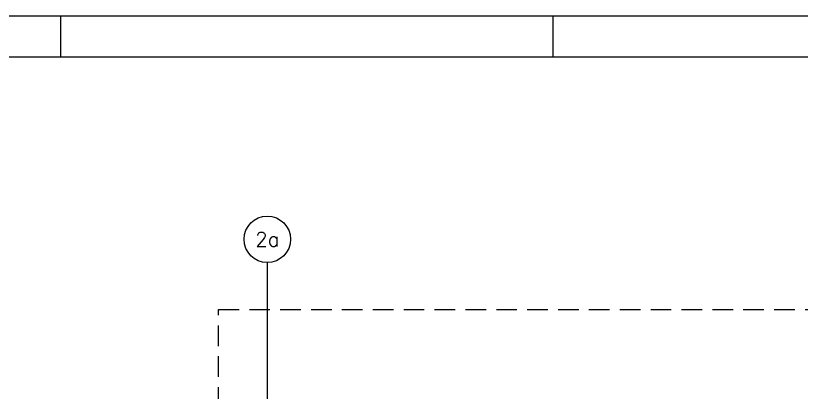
# Model space of a CAD drawing. Header units: millimetres. Extents: x 7530 to 14400, y -7174 to -2969.
# Drawn here: x 9123 to 10077, y -3426 to -2969 of the extents above; entities that cross this region are included whole.
import ezdxf
from ezdxf.enums import TextEntityAlignment as Align

# ---------------------------------------------------------------- set-up
doc = ezdxf.new("R2010")
doc.units = ezdxf.units.MM
doc.header["$LTSCALE"] = 50
doc.linetypes.add('DASHED', pattern=[0.75, 0.5, -0.25])
doc.linetypes.add('EIXO', pattern=[6.8, 6, -0.4, 0, -0.4])
for name, color, linetype in [('F-AUX-RED', 1, 'Continuous'), ('F-EIXO', 12, 'EIXO'), ('F-MARGEM', 1, 'Continuous'), ('F-TEXTO', 6, 'Continuous')]:
    doc.layers.add(name, color=color, linetype=linetype)
doc.styles.add('ROMANS', font='romans.shx')

# ---------------------------------------------------------------- blocks, each defined once
blk = doc.blocks.new('*U20')
at = {"layer": 'F-EIXO'}
blk.add_line((0, 0), (0, -609.8), dxfattribs=at)
at = {"layer": 'F-EIXO', "color": 2, "linetype": 'Continuous'}
blk.add_circle((0, 28.21), 28.21, dxfattribs=at)
at = {"layer": 'F-TEXTO', "style": 'ROMANS'}
blk.add_attdef('EIXO', text='', height=17.5, rotation=360, dxfattribs=at).set_placement((0, 28.21), align=Align.MIDDLE_CENTER)
blk = doc.blocks.new('A0-1L')
at = {"layer": 'F-MARGEM', "color": 2}
for p, q in [((0, 84.1), (137.4, 84.1)), ((32.95, 83.1), (32.95, 84.1)), ((32.95, 83.1), (32.95, 84.1)), ((44.9, 84.1), (44.9, 83.1)), ((44.9, 84.1), (44.9, 83.1))]:
    blk.add_line(p, q, dxfattribs=at)
blk.add_lwpolyline([(0, 84.1), (137.4, 84.1), (137.4, 0), (0, 0)], close=True, dxfattribs=at)
at = {"layer": 'F-MARGEM', "color": 7}
blk.add_lwpolyline([(2.5, 83.1), (136.4, 83.1), (136.4, 1), (2.5, 1)], close=True, dxfattribs=at)

msp = doc.modelspace()

# ---------------------------------------------------------------- linework, layer by layer
at = {"layer": 'F-AUX-RED', "color": 1, "linetype": 'DASHED'}
msp.add_lwpolyline([(9369.028, -3325.639), (10282.649, -3325.639), (10282.649, -3819.927), (9369.028, -3819.927)], close=True, dxfattribs=at)

# ---------------------------------------------------------------- block references
at = {"layer": 'F-EIXO', "linetype": 'Continuous'}
msp.add_blockref('*U20', (9428.322, -3268.492), dxfattribs=at).add_auto_attribs({'EIXO': '2a'})
at = {"layer": 'F-MARGEM', "xscale": 50, "yscale": 50, "zscale": 50}
msp.add_blockref('A0-1L', (7530, -7173.635), dxfattribs=at)

doc.saveas('drawing.dxf')
